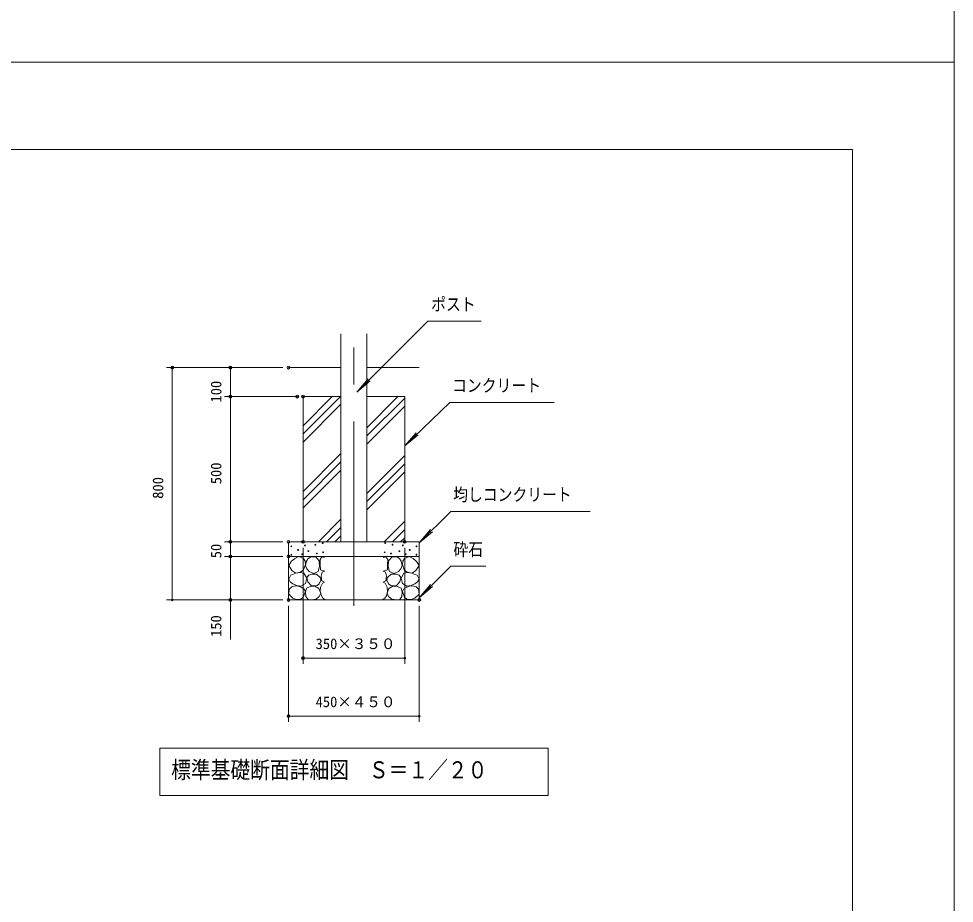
# Model space of a CAD drawing. Units: millimetres on the paper, scale 1:50, with parts at other scales. Extents: x 0 to 420, y -297 to 594.
# Drawn here: x 259 to 420, y -144.8 to 7.5 of the extents above; entities that cross this region are included whole.
import ezdxf
from ezdxf.enums import TextEntityAlignment as Align

# ---------------------------------------------------------------- set-up
doc = ezdxf.new("R2010")
doc.units = ezdxf.units.MM
doc.header["$PDMODE"] = 32
doc.header["$PDSIZE"] = 0.5
doc.linetypes.add('USER1', pattern=[50.8, 31.75, -6.35, 6.35, -6.35])
for name, color, linetype, lineweight in [('DEFPOINTS_5', 7, 'Continuous', 9), ('LY_1', 7, 'Continuous', 9), ('LY_2', 7, 'Continuous', 18)]:
    doc.layers.add(name, color=color, linetype=linetype, lineweight=lineweight)
doc.styles.add('ＭＳ ゴシック', font='')
doc.styles.get('ＭＳ ゴシック').set_extended_font_data('MS Gothic')

# ---------------------------------------------------------------- blocks, each defined once
blk = doc.blocks.new('-004-_DOTSMALL')
at = {"color": 7, "linetype": 'Continuous', "lineweight": 9}
blk.add_circle((0, 0), 0.0625, dxfattribs=at)
blk.add_circle((0, 0), 0.0625, dxfattribs=at)

msp = doc.modelspace()

# ---------------------------------------------------------------- linework, layer by layer
at = {"layer": 'DEFPOINTS_5'}
for p, q in [((420, 0), (420, 297)), ((0, 0), (420, 0)), ((420, 0), (0, 0)), ((420, -297), (420, 0)), ((305.455, -82.544), (305.455, -92.544)), ((327.955, -82.544), (327.955, -92.544))]:
    msp.add_line(p, q, dxfattribs=at)
at = {"layer": 'LY_1', "lineweight": 18}
for p, q in [((329.43, -44.559), (317.218, -56.77)), ((329.43, -44.559), (338.579, -44.559)), ((294.455, -52.544), (284.455, -52.544)), ((285.455, -92.544), (285.455, -52.544)), ((304.455, -52.544), (294.455, -52.544)), ((295.455, -57.544), (295.455, -52.544)), ((317.218, -56.77), (319.147, -54.472)), ((317.218, -56.77), (319.516, -54.842)), ((306.955, -57.544), (294.455, -57.544)), ((295.455, -82.544), (295.455, -57.544)), ((307.955, -63.974), (314.384, -57.544)), ((307.955, -62.559), (312.97, -57.544)), ((318.932, -62.896), (324.284, -57.544)), ((318.932, -64.31), (325.455, -57.787)), ((307.955, -65.388), (314.477, -58.865)), ((318.932, -65.724), (325.455, -59.201)), ((333.18, -58.534), (325.455, -66.031)), ((333.18, -58.534), (351.18, -58.534)), ((325.455, -66.031), (327.418, -63.762)), ((325.455, -66.031), (327.782, -64.137)), ((307.955, -73.873), (314.477, -67.351)), ((307.955, -75.287), (314.477, -68.765)), ((318.932, -74.209), (325.455, -67.687)), ((318.932, -75.623), (325.455, -69.101)), ((307.955, -76.701), (314.477, -70.179)), ((318.932, -77.038), (325.455, -70.515)), ((310.598, -82.544), (314.477, -78.664)), ((333.364, -77.315), (327.955, -82.724)), ((333.364, -77.315), (357.364, -77.315)), ((312.012, -82.544), (314.477, -80.078)), ((321.911, -82.544), (325.455, -79)), ((323.326, -82.544), (325.455, -80.415)), ((327.955, -82.724), (329.883, -80.426)), ((313.426, -82.544), (314.477, -81.493)), ((324.74, -82.544), (325.455, -81.829)), ((327.955, -82.724), (330.253, -80.796)), ((304.455, -82.544), (294.455, -82.544)), ((295.455, -85.044), (295.455, -82.544)), ((307.955, -83.544), (307.955, -103.544)), ((325.455, -83.544), (325.455, -103.544)), ((304.455, -85.044), (294.455, -85.044)), ((295.455, -92.544), (295.455, -85.044)), ((333.364, -86.752), (327.955, -92.161)), ((333.364, -86.752), (339.408, -86.752)), ((327.955, -92.161), (329.883, -89.862)), ((327.955, -92.161), (330.253, -90.232)), ((294.455, -92.544), (284.455, -92.544)), ((304.455, -92.544), (294.455, -92.544)), ((295.455, -99.335), (295.455, -92.544)), ((305.455, -93.544), (305.455, -113.544)), ((327.955, -93.544), (327.955, -113.544)), ((325.455, -102.544), (307.955, -102.544)), ((327.955, -112.544), (305.455, -112.544)), ((350.105, -118.055), (283.305, -118.055)), ((283.305, -118.055), (283.305, -126.188)), ((350.105, -126.188), (350.105, -118.055)), ((283.305, -126.188), (350.105, -126.188))]:
    msp.add_line(p, q, dxfattribs=at)
at = {"layer": 'LY_1'}
for p, q in [((314.477, -82.544), (314.477, -46.737)), ((318.932, -82.544), (318.932, -46.737)), ((314.477, -52.544), (305.455, -52.544)), ((327.955, -52.544), (318.932, -52.544)), ((314.477, -57.544), (307.955, -57.544)), ((307.955, -57.544), (307.955, -82.544)), ((325.455, -57.544), (318.932, -57.544)), ((325.455, -57.544), (325.455, -82.544)), ((327.955, -82.544), (305.455, -82.544)), ((305.455, -82.544), (305.455, -92.544)), ((327.955, -82.544), (327.955, -92.544)), ((327.955, -85.044), (305.455, -85.044)), ((306.519, -85.404), (307.208, -85.078)), ((307.208, -85.078), (308.023, -85.423)), ((308.858, -85.391), (309.303, -85.093)), ((309.303, -85.093), (310.145, -85.136)), ((310.145, -85.136), (310.727, -85.827)), ((311.198, -85.097), (310.872, -85.604)), ((311.669, -85.26), (311.198, -85.097)), ((321.741, -85.26), (322.212, -85.097)), ((322.212, -85.097), (322.538, -85.604)), ((323.265, -85.136), (322.683, -85.827)), ((324.107, -85.093), (323.265, -85.136)), ((324.552, -85.391), (324.107, -85.093)), ((326.202, -85.078), (325.387, -85.423)), ((326.89, -85.404), (326.202, -85.078)), ((305.505, -86.636), (305.922, -85.912)), ((306.03, -87.451), (305.505, -86.636)), ((305.922, -85.912), (306.519, -85.404)), ((308.023, -85.423), (308.292, -85.884)), ((308.367, -86.419), (308.059, -87.342)), ((308.292, -85.884), (308.367, -86.419)), ((308.397, -86.603), (308.548, -85.848)), ((308.604, -87.164), (308.397, -86.603)), ((308.548, -85.848), (308.858, -85.391)), ((310.813, -86.797), (310.554, -87.617)), ((310.727, -85.827), (310.813, -86.797)), ((310.872, -85.604), (310.908, -86.419)), ((310.908, -86.419), (310.944, -87.36)), ((322.502, -86.419), (322.466, -87.36)), ((322.538, -85.604), (322.502, -86.419)), ((322.683, -85.827), (322.597, -86.797)), ((322.597, -86.797), (322.856, -87.617)), ((324.861, -85.848), (324.552, -85.391)), ((324.806, -87.164), (325.012, -86.603)), ((325.012, -86.603), (324.861, -85.848)), ((325.118, -85.884), (325.043, -86.419)), ((325.043, -86.419), (325.351, -87.342)), ((325.387, -85.423), (325.118, -85.884)), ((327.488, -85.912), (326.89, -85.404)), ((327.379, -87.451), (327.905, -86.636)), ((327.905, -86.636), (327.488, -85.912)), ((305.505, -88.936), (305.849, -88.248)), ((305.849, -88.248), (306.719, -87.958)), ((306.701, -87.904), (306.03, -87.451)), ((307.534, -87.777), (306.701, -87.904)), ((306.719, -87.958), (307.453, -87.823)), ((307.453, -87.823), (308.095, -87.922)), ((308.059, -87.342), (307.534, -87.777)), ((308.095, -87.922), (308.584, -88.773)), ((309.023, -87.617), (308.604, -87.164)), ((308.613, -88.652), (308.932, -88.297)), ((308.932, -88.297), (309.454, -88.091)), ((309.799, -87.962), (309.023, -87.617)), ((309.454, -88.091), (310.274, -88.091)), ((310.554, -87.617), (309.799, -87.962)), ((310.274, -88.091), (310.921, -88.652)), ((310.944, -87.36), (311.687, -87.578)), ((311.27, -87.777), (311.089, -88.429)), ((311.089, -88.429), (311.198, -89.244)), ((311.669, -87.596), (311.27, -87.777)), ((322.466, -87.36), (321.723, -87.578)), ((321.741, -87.596), (322.14, -87.777)), ((322.14, -87.777), (322.321, -88.429)), ((322.321, -88.429), (322.212, -89.244)), ((323.136, -88.091), (322.489, -88.652)), ((322.856, -87.617), (323.61, -87.962)), ((323.956, -88.091), (323.136, -88.091)), ((323.61, -87.962), (324.387, -87.617)), ((324.477, -88.297), (323.956, -88.091)), ((324.387, -87.617), (324.806, -87.164)), ((324.797, -88.652), (324.477, -88.297)), ((325.315, -87.922), (324.826, -88.773)), ((325.957, -87.823), (325.315, -87.922)), ((325.351, -87.342), (325.876, -87.777)), ((325.876, -87.777), (326.709, -87.904)), ((326.691, -87.958), (325.957, -87.823)), ((327.56, -88.248), (326.691, -87.958)), ((326.709, -87.904), (327.379, -87.451)), ((327.905, -88.936), (327.56, -88.248)), ((305.74, -89.409), (305.505, -88.936)), ((306.212, -89.769), (305.74, -89.409)), ((306.019, -90.294), (306.61, -90.131)), ((306.845, -90.041), (306.212, -89.769)), ((306.61, -90.131), (307.126, -90.146)), ((307.588, -90.185), (306.845, -90.041)), ((308.367, -89.733), (307.588, -90.185)), ((308.584, -88.773), (308.367, -89.733)), ((308.786, -89.407), (308.613, -88.652)), ((309.433, -90.119), (308.786, -89.407)), ((310.36, -90.076), (309.433, -90.119)), ((310.748, -89.774), (310.36, -90.076)), ((311.029, -89.148), (310.748, -89.774)), ((310.921, -88.652), (311.029, -89.148)), ((311.307, -89.678), (310.962, -90.367)), ((311.198, -89.244), (311.651, -89.461)), ((311.669, -89.461), (311.307, -89.678)), ((321.741, -89.461), (322.103, -89.678)), ((322.212, -89.244), (321.759, -89.461)), ((322.103, -89.678), (322.447, -90.367)), ((322.489, -88.652), (322.381, -89.148)), ((322.381, -89.148), (322.661, -89.774)), ((322.661, -89.774), (323.05, -90.076)), ((323.05, -90.076), (323.977, -90.119)), ((323.977, -90.119), (324.624, -89.407)), ((324.624, -89.407), (324.797, -88.652)), ((324.826, -88.773), (325.043, -89.733)), ((325.043, -89.733), (325.822, -90.185)), ((325.822, -90.185), (326.564, -90.041)), ((326.8, -90.131), (326.284, -90.146)), ((326.564, -90.041), (327.198, -89.769)), ((327.391, -90.294), (326.8, -90.131)), ((327.198, -89.769), (327.669, -89.409)), ((327.669, -89.409), (327.905, -88.936)), ((305.505, -91.526), (305.578, -90.674)), ((306.212, -92.232), (305.505, -91.526)), ((305.578, -90.674), (306.019, -90.294)), ((307.126, -90.146), (307.624, -90.312)), ((307.624, -90.312), (308.108, -90.652)), ((308.367, -91.109), (307.986, -92.033)), ((308.108, -90.652), (308.367, -91.109)), ((308.376, -91.197), (308.548, -90.507)), ((308.436, -91.938), (308.376, -91.197)), ((308.548, -90.507), (309.195, -90.227)), ((309.195, -90.227), (309.994, -90.184)), ((309.994, -90.184), (310.684, -90.572)), ((310.684, -90.572), (310.986, -91.37)), ((310.986, -91.37), (310.727, -91.931)), ((310.962, -90.367), (310.926, -91.091)), ((310.926, -91.091), (311.107, -91.815)), ((322.484, -91.091), (322.303, -91.815)), ((322.726, -90.572), (322.424, -91.37)), ((322.424, -91.37), (322.683, -91.931)), ((322.447, -90.367), (322.484, -91.091)), ((323.416, -90.184), (322.726, -90.572)), ((324.214, -90.227), (323.416, -90.184)), ((324.861, -90.507), (324.214, -90.227)), ((325.034, -91.197), (324.861, -90.507)), ((324.974, -91.938), (325.034, -91.197)), ((325.302, -90.652), (325.043, -91.109)), ((325.043, -91.109), (325.424, -92.033)), ((325.786, -90.312), (325.302, -90.652)), ((326.284, -90.146), (325.786, -90.312)), ((327.198, -92.232), (327.905, -91.526)), ((327.832, -90.674), (327.391, -90.294)), ((327.905, -91.526), (327.832, -90.674)), ((327.955, -92.544), (305.455, -92.544)), ((306.827, -92.485), (306.212, -92.232)), ((307.515, -92.467), (306.827, -92.485)), ((307.986, -92.033), (307.515, -92.467)), ((308.807, -92.47), (308.436, -91.938)), ((309.39, -92.513), (308.807, -92.47)), ((310.209, -92.405), (309.39, -92.513)), ((310.727, -91.931), (310.209, -92.405)), ((311.107, -91.815), (311.361, -92.214)), ((311.361, -92.214), (311.705, -92.449)), ((322.049, -92.214), (321.705, -92.449)), ((322.303, -91.815), (322.049, -92.214)), ((322.683, -91.931), (323.201, -92.405)), ((323.201, -92.405), (324.02, -92.513)), ((324.02, -92.513), (324.603, -92.47)), ((324.603, -92.47), (324.974, -91.938)), ((325.424, -92.033), (325.894, -92.467)), ((325.894, -92.467), (326.583, -92.485)), ((326.583, -92.485), (327.198, -92.232))]:
    msp.add_line(p, q, dxfattribs=at)
at = {"layer": 'LY_1', "linetype": 'USER1', "lineweight": 18}
msp.add_line((316.705, -93.567), (316.705, -46.737), dxfattribs=at)
at = {"layer": 'LY_1'}
for centre in [(305.939, -83.313), (308.288, -83.158), (310.069, -83.029), (311.334, -82.771), (322.076, -82.771), (323.341, -83.029), (325.122, -83.158), (327.471, -83.313), (305.939, -84.758), (307.101, -83.932), (307.798, -84.681), (308.882, -84.139), (310.327, -84.552), (311.411, -84.345), (321.999, -84.345), (323.083, -84.552), (324.528, -84.139), (325.612, -84.681), (326.309, -83.932), (327.471, -84.758)]:
    msp.add_circle(centre, 0.0774, dxfattribs=at)
for p in [(285.455, -52.544), (295.455, -52.544), (295.455, -52.544), (305.455, -52.544), (295.455, -57.544), (306.955, -57.544), (307.955, -57.544), (295.455, -82.544), (295.455, -82.544), (305.455, -82.544), (307.955, -82.544), (325.455, -82.544), (295.455, -85.044), (295.455, -85.044), (305.455, -85.044), (295.455, -92.544), (305.455, -92.544), (305.455, -92.544), (327.955, -92.544), (307.955, -102.544), (305.455, -112.544)]:
    msp.add_point(p, dxfattribs=at)
at = {"layer": 'LY_2', "lineweight": 9}
for p, q in [((402.5, -15), (17.5, -15)), ((402.5, -282), (402.5, -15))]:
    msp.add_line(p, q, dxfattribs=at)

# ---------------------------------------------------------------- block references
at = {"layer": 'LY_1', "xscale": 2.32, "yscale": 2.32}
for p, rotation in [((285.455, -52.544), 90), ((295.455, -52.544), 90), ((295.455, -57.544), 270), ((295.455, -57.544), 90), ((295.455, -82.544), 270), ((295.455, -82.544), 90), ((295.455, -85.044), 270), ((295.455, -85.044), 90), ((285.455, -92.544), 270), ((295.455, -92.544), 270), ((307.955, -102.544), 180), ((305.455, -112.544), 180)]:
    msp.add_blockref('-004-_DOTSMALL', p, dxfattribs=dict(at, rotation=rotation))
for p in [(325.455, -102.544), (327.955, -112.544)]:
    msp.add_blockref('-004-_DOTSMALL', p, dxfattribs=at)

# ---------------------------------------------------------------- texts
at = {"layer": 'LY_1', "style": 'ＭＳ ゴシック', "width": 0.85}
for s, height, p in [('ポスト', 2.199, (329.996, -43.409)), ('コンクリート', 2.199, (333.596, -57.384)), ('均しコンクリート', 2.199, (333.781, -76.165)), ('砕石', 2.199, (333.825, -85.602)), ('標準基礎断面詳細図\u3000Ｓ＝１／２０', 2.933, (285.26, -124.121))]:
    msp.add_text(s, height=height, dxfattribs=at).set_placement(p, align=Align.BOTTOM_LEFT)
at = {"layer": 'LY_1', "style": 'ＭＳ ゴシック'}
for s, p in [('100', (294.455, -58.561)), ('500', (294.455, -72.627)), ('800', (284.455, -75.127)), ('50', (294.455, -85.366)), ('150', (294.455, -98.914))]:
    msp.add_text(s, height=1.833, rotation=90, dxfattribs=at).set_placement(p, align=Align.BOTTOM_LEFT)
for s, p in [('350×３５０', (310.113, -101.544)), ('450×４５０', (310.113, -111.544))]:
    msp.add_text(s, height=1.833, dxfattribs=at).set_placement(p, align=Align.BOTTOM_LEFT)

doc.saveas('drawing.dxf')
